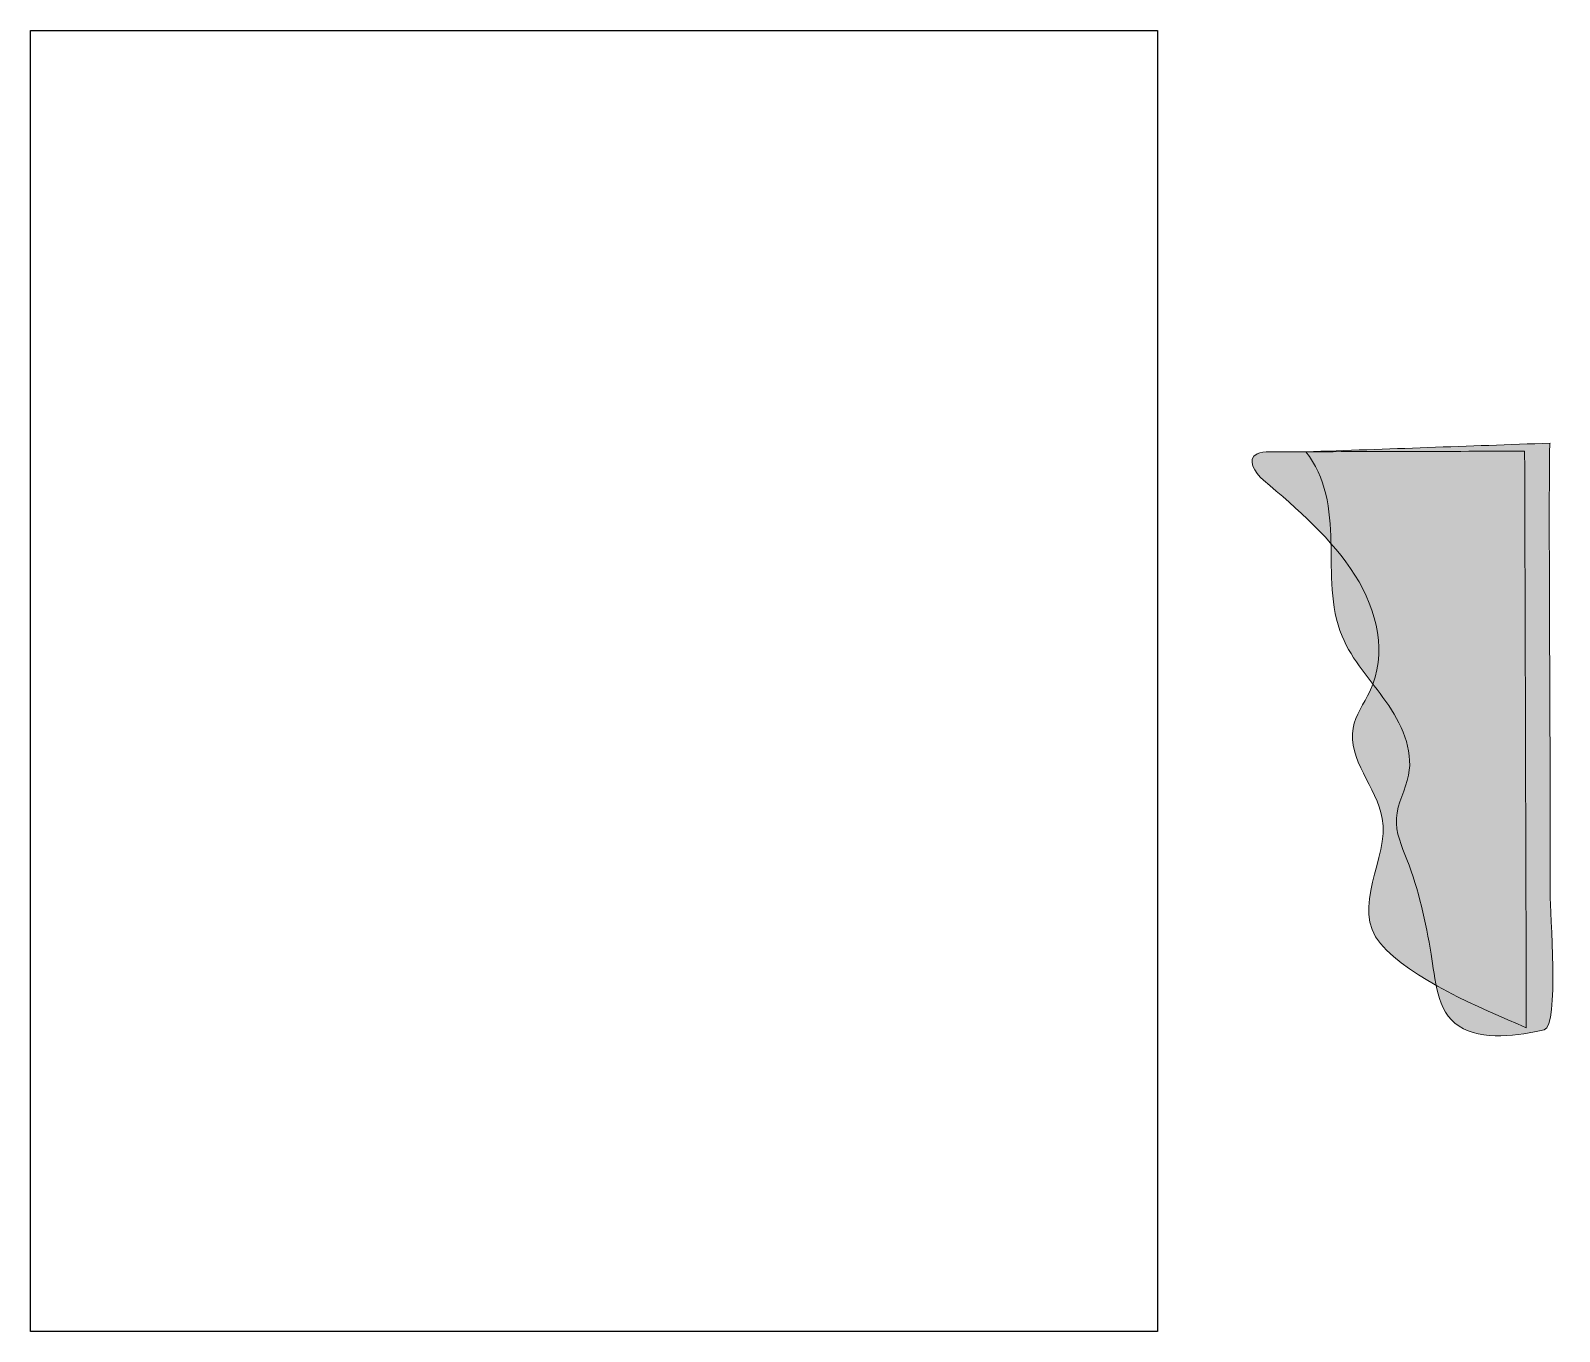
# Model space of a CAD drawing. Header units: millimetres. Extents: x 10 to 194, y 118 to 275.
import ezdxf

# ---------------------------------------------------------------- set-up
doc = ezdxf.new("R2010")
doc.units = ezdxf.units.MM
doc.header["$MEASUREMENT"] = 0
doc.layers.add('Layer 1', color=7, linetype='Continuous')
picture_1 = doc.add_image_def('image1.png', size_in_pixel=(1564, 1854))

msp = doc.modelspace()

# ---------------------------------------------------------------- hatches: boundary and pattern name
at = {"layer": 'Layer 1', "true_color": 0xf3d2b9}
h = msp.add_hatch(color=254, dxfattribs=at)
h.dxf.hatch_style = 2
edge = h.paths.add_edge_path()
edge.add_spline(control_points=[(163.47, 224.29), (165.94, 221.35), (166.43, 217.26), (166.51, 213.42), (166.59, 209.58), (166.39, 205.61), (167.85, 202.06), (169.07, 199.12), (171.31, 196.75), (173.14, 194.16), (174.98, 191.56), (176.48, 188.42), (175.88, 185.29), (175.53, 183.51), (174.52, 181.88), (174.41, 180.07), (174.31, 178.35), (175.04, 176.7), (175.67, 175.09), (177.12, 171.43), (177.94, 167.56), (178.6, 163.69), (179.11, 160.74), (179.18, 156.8), (181.97, 154.98), (184.62, 153.24), (189.32, 153.8), (192.24, 154.56), (194.08, 155.04), (192.94, 168.8), (192.94, 171), (192.94, 177.09), (192.94, 183.19), (192.94, 189.29), (192.94, 192.3), (192.75, 225.34), (192.94, 225.34), (183.12, 224.99), (173.3, 224.64), (163.47, 224.29)], knot_values=[0, 0, 0, 0, 1, 1, 1, 2, 2, 2, 3, 3, 3, 4, 4, 4, 5, 5, 5, 6, 6, 6, 7, 7, 7, 8, 8, 8, 9, 9, 9, 10, 10, 10, 11, 11, 11, 12, 12, 12, 13, 13, 13, 13], degree=3, periodic=1)
at = {"layer": 'Layer 1', "true_color": 0xfaede1}
h = msp.add_hatch(color=7, dxfattribs=at)
h.dxf.hatch_style = 2
edge = h.paths.add_edge_path()
edge.add_spline(control_points=[(189.88, 224.37), (189.95, 201.18), (190.02, 177.99), (190.08, 154.8), (184.48, 157.19), (176.18, 160.69), (172.48, 164.97), (168.81, 169.21), (173.56, 175.38), (172.71, 180.06), (172.03, 183.81), (168.46, 187.21), (169.19, 190.96), (169.49, 192.51), (170.51, 193.91), (171.2, 195.39), (173.31, 199.92), (172.15, 205.11), (169.41, 209.43), (166.68, 213.74), (162.51, 217.36), (158.37, 220.88), (157.31, 221.78), (156.31, 223.38), (157.6, 224.06), (158.03, 224.28), (158.57, 224.29), (159.09, 224.29), (169.35, 224.32), (179.62, 224.35), (189.88, 224.37)], knot_values=[0, 0, 0, 0, 1, 1, 1, 2, 2, 2, 3, 3, 3, 4, 4, 4, 5, 5, 5, 6, 6, 6, 7, 7, 7, 8, 8, 8, 9, 9, 9, 10, 10, 10, 10], degree=3, periodic=1)

# ---------------------------------------------------------------- linework, layer by layer
at = {"layer": 'Layer 1', "lineweight": 0}
for points, knots in [([(163.47, 224.29), (165.94, 221.35), (166.43, 217.26), (166.51, 213.42), (166.59, 209.58), (166.39, 205.61), (167.85, 202.06), (169.07, 199.12), (171.31, 196.75), (173.14, 194.16), (174.98, 191.56), (176.48, 188.42), (175.88, 185.29), (175.53, 183.51), (174.52, 181.88), (174.41, 180.07), (174.31, 178.35), (175.04, 176.7), (175.67, 175.09), (177.12, 171.43), (177.94, 167.56), (178.6, 163.69), (179.11, 160.74), (179.18, 156.8), (181.97, 154.98), (184.62, 153.24), (189.32, 153.8), (192.24, 154.56), (194.08, 155.04), (192.94, 168.8), (192.94, 171), (192.94, 177.09), (192.94, 183.19), (192.94, 189.29), (192.94, 192.3), (192.75, 225.34), (192.94, 225.34), (183.12, 224.99), (173.3, 224.64), (163.47, 224.29)], [0, 0, 0, 0, 1, 1, 1, 2, 2, 2, 3, 3, 3, 4, 4, 4, 5, 5, 5, 6, 6, 6, 7, 7, 7, 8, 8, 8, 9, 9, 9, 10, 10, 10, 11, 11, 11, 12, 12, 12, 13, 13, 13, 13]), ([(189.88, 224.37), (189.95, 201.18), (190.02, 177.99), (190.08, 154.8), (184.48, 157.19), (176.18, 160.69), (172.48, 164.97), (168.81, 169.21), (173.56, 175.38), (172.71, 180.06), (172.03, 183.81), (168.46, 187.21), (169.19, 190.96), (169.49, 192.51), (170.51, 193.91), (171.2, 195.39), (173.31, 199.92), (172.15, 205.11), (169.41, 209.43), (166.68, 213.74), (162.51, 217.36), (158.37, 220.88), (157.31, 221.78), (156.31, 223.38), (157.6, 224.06), (158.03, 224.28), (158.57, 224.29), (159.09, 224.29), (169.35, 224.32), (179.62, 224.35), (189.88, 224.37)], [0, 0, 0, 0, 1, 1, 1, 2, 2, 2, 3, 3, 3, 4, 4, 4, 5, 5, 5, 6, 6, 6, 7, 7, 7, 8, 8, 8, 9, 9, 9, 10, 10, 10, 10])]:
    msp.add_open_spline(points, degree=3, knots=knots, dxfattribs=at)

# ---------------------------------------------------------------- pictures from other files: only their frames are drawn
at = {"layer": 'Layer 1'}
image = msp.add_image(picture_1, insert=(9.64, 118.16), size_in_units=(135.94, 156.97), dxfattribs=at)

doc.saveas('drawing.dxf')
